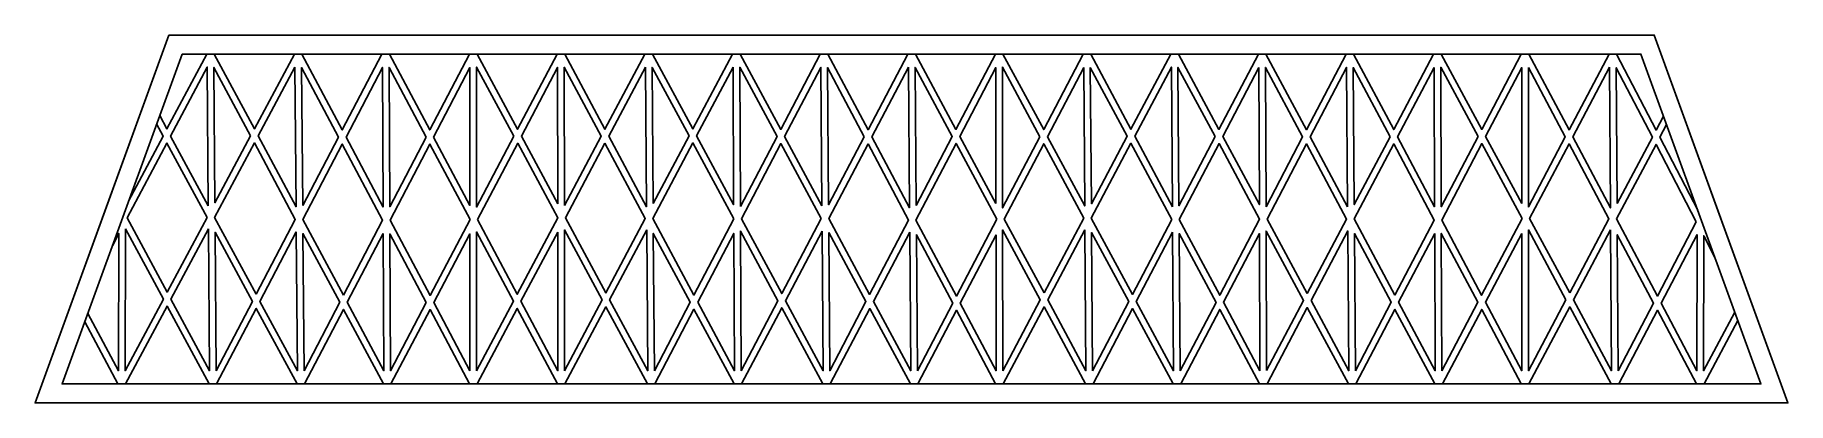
# Model space of a CAD drawing. Header units: millimetres. Extents: x 1870 to 3723, y 2134 to 2523.
import ezdxf

# ---------------------------------------------------------------- set-up
doc = ezdxf.new("R2010")
doc.units = ezdxf.units.MM
doc.layers.add('Grilaj', color=7, linetype='Continuous')

msp = doc.modelspace()

# ---------------------------------------------------------------- linework, layer by layer
for p, q in [((1939.8, 2326.2), (2011.4, 2522.8)), ((3653.5, 2326.2), (3581.9, 2522.8)), ((1939.8, 2326.2), (1870, 2134.5)), ((3653.5, 2326.2), (3723.3, 2134.5))]:
    msp.add_line(p, q)
at = {"layer": 'Grilaj'}
for p, q in [((2059, 2502.9), (2059, 2502.8)), ((2151.7, 2502.8), (2151.7, 2502.9)), ((2244.3, 2502.9), (2244.3, 2502.8)), ((2429.5, 2502.8), (2429.5, 2502.8)), ((2522.3, 2502.8), (2522.3, 2502.9)), ((2614.9, 2502.8), (2614.9, 2502.9)), ((2707.6, 2502.9), (2707.6, 2502.8)), ((2800.3, 2502.8), (2800.3, 2502.9)), ((2892.8, 2502.8), (2892.8, 2502.8)), ((2985.6, 2502.8), (2985.6, 2502.9)), ((3078.3, 2502.9), (3078.3, 2502.8)), ((3170.9, 2502.8), (3170.9, 2502.9)), ((3263.6, 2502.9), (3263.6, 2502.8)), ((3356.2, 2502.8), (3356.2, 2502.9)), ((3541.6, 2502.8), (3541.6, 2502.9)), ((1922.5, 2220.2), (1957.7, 2154.5)), ((3634.6, 2154.5), (3670.3, 2221.6)), ((1965.2, 2154.5), (1965.2, 2154.5)), ((2054.6, 2154.5), (2054.6, 2154.5)), ((2147.5, 2154.5), (2147.5, 2154.5)), ((2238.8, 2154.5), (2238.8, 2154.5)), ((2422.8, 2154.5), (2422.8, 2154.5)), ((2517.9, 2154.5), (2517.9, 2154.5)), ((2609.5, 2154.5), (2609.5, 2154.5)), ((2703.4, 2154.5), (2703.4, 2154.5)), ((2796, 2154.5), (2796, 2154.5)), ((2886.1, 2154.5), (2886.1, 2154.5)), ((2981.2, 2154.5), (2981.2, 2154.5)), ((3073.8, 2154.5), (3073.8, 2154.5)), ((3165.2, 2154.5), (3165.2, 2154.5)), ((3350.4, 2154.5), (3350.4, 2154.5)), ((3536.9, 2154.5), (3536.9, 2154.5)), ((3634.1, 2154.5), (3634.1, 2154.5))]:
    msp.add_line(p, q, dxfattribs=at)
for points in [[(2011.4, 2522.8), (3581.9, 2522.8), (3723.3, 2134.5), (1870, 2134.5)], [(2025.4, 2502.8), (3567.9, 2502.8), (3694.7, 2154.5), (1898.6, 2154.5)], [(2053.2, 2342.7), (2013.4, 2416.3), (2052.1, 2489)], [(2097.9, 2416.4), (2059.1, 2488.7), (2060.2, 2345.8)], [(2144.8, 2489.1), (2105.9, 2416.4), (2146, 2341.6)], [(2153, 2343), (2151.8, 2488.6), (2190.8, 2415.2)], [(2238, 2341.3), (2198.8, 2415.2), (2237.3, 2488.8)], [(2283.5, 2415.2), (2245, 2341.6), (2244.3, 2488.7)], [(2291.4, 2415.2), (2329.8, 2343), (2329.8, 2488.6)], [(2376.3, 2416), (2336.8, 2341.2), (2336.8, 2489)], [(2422.7, 2344.8), (2384.2, 2416), (2422.5, 2488.7)], [(2429.7, 2342.8), (2429.5, 2488.9), (2468.6, 2416)], [(2515.4, 2489), (2476.6, 2416.1), (2516.5, 2341.6)], [(2523.5, 2344.9), (2522.4, 2488.8), (2561.5, 2416.4)], [(2608, 2488.9), (2569.5, 2416.4), (2608.6, 2343.8)], [(2615.7, 2341.7), (2615, 2488.9), (2654.5, 2415.7)], [(2701.9, 2342.6), (2662.4, 2415.8), (2700.8, 2488.8)], [(2746.7, 2415.4), (2707.8, 2488.6), (2708.9, 2343.7)], [(2793.4, 2488.9), (2754.6, 2415.4), (2794.6, 2340.5)], [(2801.5, 2342.8), (2800.4, 2488.8), (2839.8, 2415.8)], [(2885.9, 2345), (2847.7, 2415.8), (2885.8, 2488.6)], [(2932.4, 2415.6), (2892.8, 2489), (2892.9, 2340.3)], [(2978.7, 2488.8), (2940.4, 2415.6), (2979.8, 2342.5)], [(2985.7, 2488.7), (3024.7, 2416), (2986.8, 2344.8)], [(3072.5, 2341.6), (3032.6, 2416), (3071.4, 2489)], [(3117.7, 2415.7), (3078.4, 2488.8), (3079.4, 2342.7)], [(3163.9, 2488.7), (3125.7, 2415.8), (3164.5, 2343.8)], [(3171.5, 2341.5), (3170.9, 2488.8), (3210.2, 2415.4)], [(3257.7, 2341.5), (3218.2, 2415.4), (3256.7, 2488.8)], [(3302.6, 2415.5), (3263.7, 2488.6), (3264.7, 2343.9)], [(3349.2, 2488.8), (3310.5, 2415.5), (3349.7, 2341.6)], [(3395.6, 2415.7), (3356.7, 2341.6), (3356.2, 2488.9)], [(3441.8, 2344.9), (3403.6, 2415.8), (3441.8, 2488.6)], [(3448.8, 2488.8), (3448.8, 2341.4), (3487.9, 2415.4)], [(3534.7, 2488.9), (3495.8, 2415.4), (3535.6, 2340.4)], [(3542.6, 2344.9), (3541.7, 2488.4), (3579.9, 2415)], [(2051.9, 2330.4), (2009.5, 2408.9), (1967.4, 2329.9), (2009.7, 2251.5)], [(2103.8, 2249.2), (2059.8, 2330.4), (2101.9, 2409), (2145.2, 2328.2)], [(2196.1, 2248.2), (2153.1, 2328.2), (2194.8, 2407.7), (2237.5, 2327.3)], [(2329.9, 2328.1), (2287.6, 2247.9), (2245.4, 2327.4), (2287.5, 2407.7)], [(2337.8, 2328.1), (2380.3, 2408.6), (2422.8, 2329.9), (2379.8, 2249.2)], [(2472.6, 2408.6), (2515.2, 2329.3), (2473.5, 2250.7), (2430.7, 2329.9)], [(2608.9, 2328.7), (2566.7, 2248.3), (2523.2, 2329.3), (2565.5, 2409)], [(2701.2, 2329.2), (2659.4, 2249.9), (2616.8, 2328.7), (2658.5, 2408.3)], [(2750.7, 2408), (2793.5, 2327.5), (2752.4, 2249), (2709.1, 2329.2)], [(2886.8, 2328.6), (2843.8, 2408.4), (2801.4, 2327.5), (2844.2, 2247.3)], [(2936.8, 2250.7), (2894.7, 2328.6), (2936.4, 2408.2), (2978.8, 2329.7)], [(3071.8, 2328), (3028.6, 2408.6), (2986.7, 2329.7), (3030.3, 2249)], [(3079.7, 2328.1), (3122.5, 2248.1), (3164.7, 2328.6), (3121.8, 2408.3)], [(3215.1, 2249.9), (3172.6, 2328.6), (3214.2, 2407.9), (3256.7, 2328.6)], [(3307.7, 2248.1), (3264.6, 2328.7), (3306.5, 2408), (3349.3, 2327.5)], [(3442.3, 2329.2), (3399.4, 2248.1), (3357.3, 2327.5), (3399.6, 2408.3)], [(3492.5, 2250.7), (3450.2, 2329.2), (3491.8, 2407.9), (3534, 2328.7)], [(3626.4, 2325.8), (3585.2, 2247.3), (3541.9, 2328.7), (3583.8, 2407.5)], [(1965.6, 2318.4), (2005.7, 2244.1), (1965.2, 2168.5)], [(2053.4, 2318.3), (2013.7, 2244.1), (2054.5, 2168.5)], [(2429.8, 2168.5), (2429.7, 2317.1), (2469.5, 2243.3)], [(2516.7, 2317.2), (2477.5, 2243.3), (2517.8, 2168.5)], [(2893.1, 2168.5), (2893, 2317.2), (2932.8, 2243.3)], [(2980, 2317.1), (2940.8, 2243.3), (2981.1, 2168.5)], [(3488.5, 2243.3), (3448.8, 2168.5), (3448.8, 2317.1)], [(3535.8, 2317.2), (3496.5, 2243.3), (3536.8, 2168.5)], [(2061.5, 2168.5), (2060.4, 2314.7), (2099.9, 2241.7)], [(2146.2, 2315), (2107.8, 2241.7), (2147.4, 2168.5)], [(2154.4, 2168.5), (2153.2, 2313.3), (2192.1, 2240.7)], [(2238.1, 2313.4), (2200.1, 2240.7), (2238.8, 2168.5)], [(2283.7, 2240.4), (2245.1, 2313), (2245.8, 2168.5)], [(2329.8, 2168.5), (2329.8, 2312.9), (2291.6, 2240.4)], [(2336.8, 2168.5), (2336.8, 2315), (2375.9, 2241.8)], [(2422.7, 2314.8), (2383.8, 2241.8), (2422.8, 2168.5)], [(2524.8, 2168.5), (2523.7, 2313.4), (2562.7, 2240.8)], [(2570.7, 2240.8), (2609.4, 2168.5), (2608.8, 2313.5)], [(2616.4, 2168.5), (2615.8, 2315.9), (2655.4, 2242.4)], [(2702.1, 2315.9), (2663.4, 2242.4), (2703.3, 2168.5)], [(2709.1, 2314.5), (2748.5, 2241.5), (2710.3, 2168.5)], [(2794.8, 2314.7), (2756.4, 2241.6), (2795.9, 2168.5)], [(2802.9, 2168.5), (2801.8, 2312), (2840.2, 2239.7)], [(2886, 2311.9), (2848.2, 2239.8), (2886.1, 2168.5)], [(2988.1, 2168.5), (2987, 2314.4), (3026.4, 2241.5)], [(3072.7, 2314.7), (3034.3, 2241.5), (3073.7, 2168.5)], [(3080.7, 2168.5), (3079.7, 2313.3), (3118.6, 2240.6)], [(3165.1, 2168.5), (3126.5, 2240.7), (3164.6, 2313.3)], [(3172.1, 2168.7), (3171.6, 2315.9), (3211.1, 2242.5)], [(3219.1, 2242.5), (3258.9, 2168.5), (3257.9, 2316)], [(3265.9, 2168.5), (3264.9, 2313.2), (3303.8, 2240.7)], [(3349.8, 2313.4), (3311.7, 2240.7), (3350.4, 2168.5)], [(3357.4, 2168.5), (3356.8, 2313.4), (3395.5, 2240.7)], [(3441.8, 2313.2), (3403.4, 2240.7), (3441.8, 2168.5)], [(3543.8, 2168.5), (3542.8, 2312), (3581.2, 2239.8)], [(3627.2, 2312.3), (3589.1, 2239.9), (3627.1, 2168.5)]]:
    msp.add_lwpolyline(points, close=True, dxfattribs=at)
for points in [[(2051.5, 2502.8), (2009.4, 2423.7), (2001.8, 2437.9)], [(2144.2, 2502.8), (2101.9, 2423.8), (2059.5, 2502.8)], [(2236.8, 2502.8), (2194.8, 2422.7), (2152.2, 2502.8)], [(2329.4, 2502.8), (2287.4, 2422.7), (2244.7, 2502.8)], [(2422.1, 2502.8), (2380.2, 2423.4), (2337.3, 2502.8)], [(2514.9, 2502.8), (2472.6, 2423.5), (2430, 2502.8)], [(2607.5, 2502.8), (2565.5, 2423.8), (2522.8, 2502.8)], [(2700.2, 2502.8), (2658.4, 2423.2), (2615.4, 2502.8)], [(2792.8, 2502.8), (2750.7, 2422.9), (2708.1, 2502.8)], [(2885.4, 2502.8), (2843.7, 2423.3), (2800.8, 2502.8)], [(2978.2, 2502.8), (2936.4, 2423.1), (2893.3, 2502.8)], [(3070.8, 2502.8), (3028.6, 2423.5), (2986.1, 2502.8)], [(3163.4, 2502.8), (3121.7, 2423.2), (3078.8, 2502.8)], [(3256.1, 2502.8), (3214.2, 2422.9), (3171.3, 2502.8)], [(3348.7, 2502.8), (3306.5, 2423), (3264.1, 2502.8)], [(3441.3, 2502.8), (3399.6, 2423.2), (3356.7, 2502.8)], [(3449.2, 2502.8), (3491.8, 2422.8), (3534.1, 2502.8)], [(3542, 2502.8), (3583.9, 2422.5), (3591.8, 2437.3)], [(1998.6, 2429.1), (2005.5, 2416.3), (1968.9, 2347.6)], [(3595, 2428.4), (3587.8, 2415), (3627.9, 2338.1)], [(1925.7, 2229), (1958.2, 2168.4), (1958.6, 2313.4), (1951.8, 2300.5)], [(3646.1, 2287.9), (3634.2, 2310.9), (3634.1, 2168.5), (3667.1, 2230.4)], [(2054.1, 2154.5), (2009.7, 2236.7), (1965.7, 2154.5)], [(2147, 2154.5), (2103.9, 2234.3), (2062, 2154.5)], [(2238.4, 2154.5), (2196.1, 2233.2), (2154.9, 2154.5)], [(2329.4, 2154.5), (2287.7, 2233), (2246.3, 2154.5)], [(2422.3, 2154.5), (2379.8, 2234.3), (2337.3, 2154.5)], [(2517.4, 2154.5), (2473.5, 2235.9), (2430.2, 2154.5)], [(2525.4, 2154.5), (2566.7, 2233.3), (2609, 2154.5)], [(2617, 2154.5), (2659.4, 2235), (2702.9, 2154.5)], [(2795.5, 2154.5), (2752.5, 2234.1), (2710.8, 2154.5)], [(2885.6, 2154.5), (2844.2, 2232.3), (2803.4, 2154.5)], [(2893.6, 2154.5), (2936.8, 2235.9), (2980.7, 2154.5)], [(3073.3, 2154.5), (3030.4, 2234.1), (2988.7, 2154.5)], [(3164.7, 2154.5), (3122.6, 2233.2), (3081.3, 2154.5)], [(3258.6, 2154.5), (3215.1, 2235.1), (3172.6, 2154.5)], [(3349.9, 2154.5), (3307.8, 2233.2), (3266.5, 2154.5)], [(3357.9, 2154.5), (3399.5, 2233.2), (3441.3, 2154.5)], [(3536.4, 2154.5), (3492.5, 2235.9), (3449.2, 2154.5)], [(3544.3, 2154.5), (3585.2, 2232.4), (3626.6, 2154.5)]]:
    msp.add_lwpolyline(points, dxfattribs=at)

doc.saveas('drawing.dxf')
